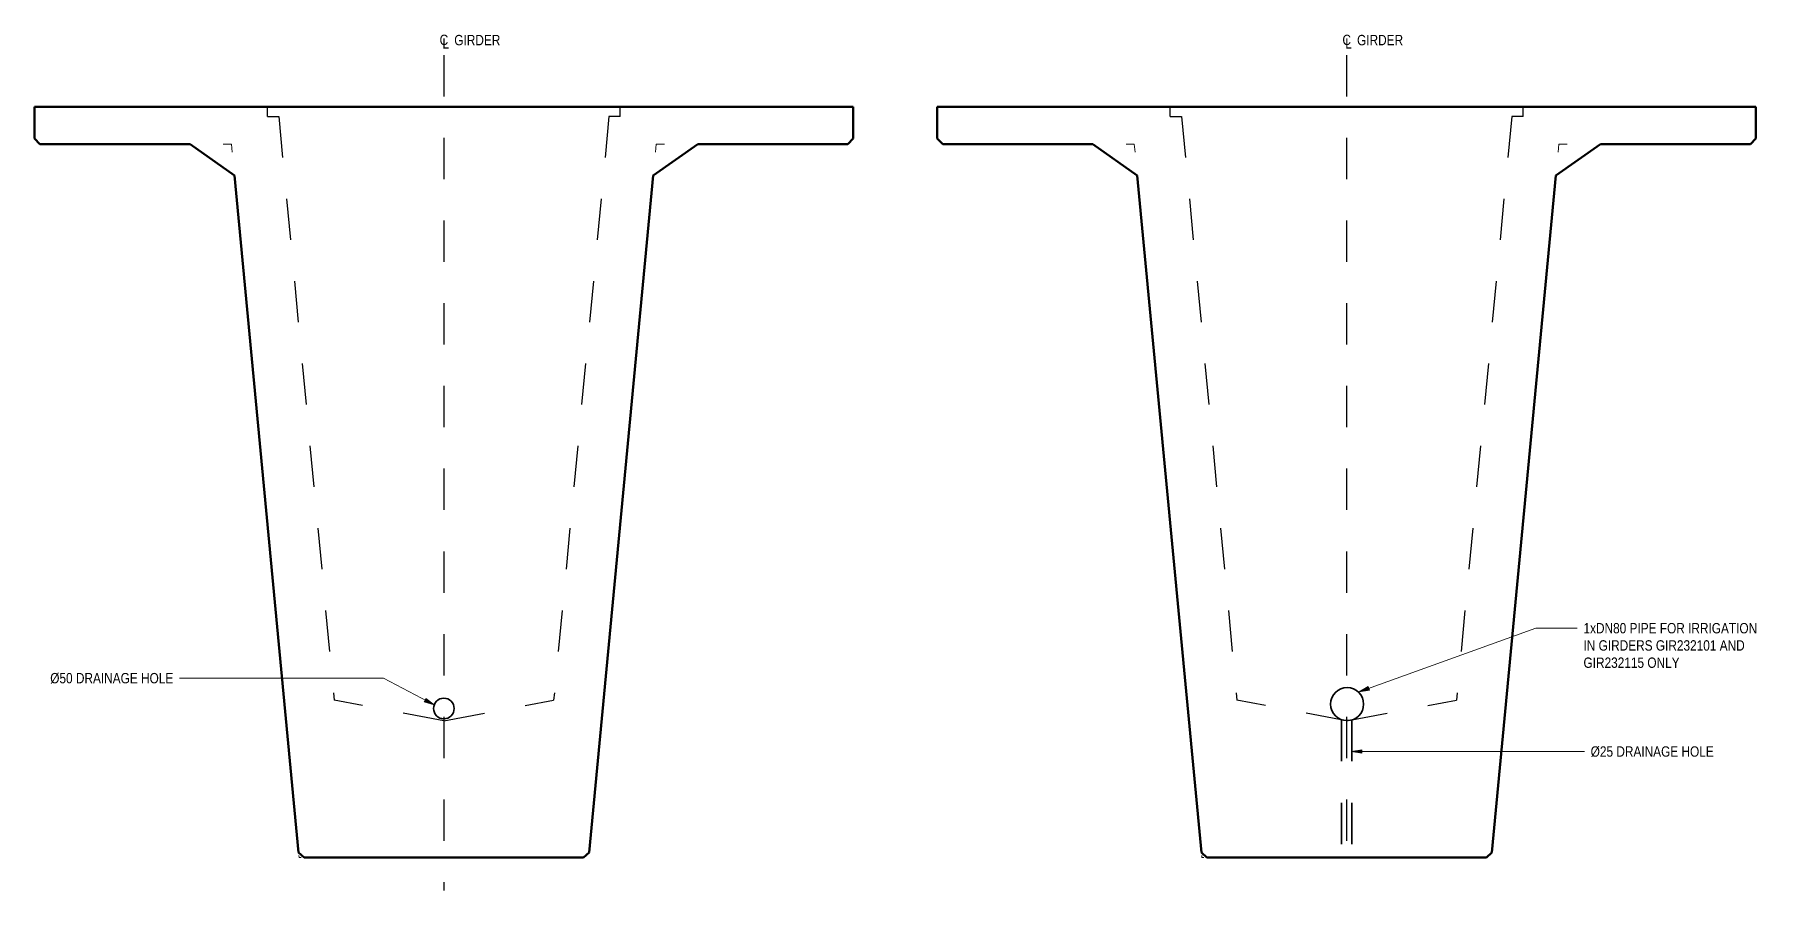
# Model space of a CAD drawing. Header units: metres. Extents: x 23.8 to 38.9, y 3.4 to 33.7.
# Drawn here: x 27.435 to 31.609, y 31.485 to 33.555 of the extents above; entities that cross this region are included whole.
import ezdxf

# ---------------------------------------------------------------- set-up
doc = ezdxf.new("R2010")
doc.units = ezdxf.units.M
doc.linetypes.add('JacobsCenter', pattern=[0.015, 0.009, -0.0015, 0.003, -0.0015])
doc.linetypes.add('JacobsDash', pattern=[0.0045, 0.003, -0.0015])
for name, color, linetype, lineweight in [('A-ANNO-NOTE', 7, 'Continuous', 9), ('A-DETL', 7, 'Continuous', 13), ('A-DETL-GENF', 7, 'Continuous', 9), ('G-ANNO-TEXT', 7, 'Continuous', 9)]:
    doc.layers.add(name, color=color, linetype=linetype, lineweight=lineweight)
doc.styles.add('Arial Narrow', font='ARIALN.TTF', dxfattribs={"height": 0.025})
doc.styles.add('Arial Narrow_1', font='ARIALN.TTF', dxfattribs={"height": 0.0025})

# ---------------------------------------------------------------- blocks, each defined once
blk = doc.blocks.new('1815 DEEP SUPER-T GIRDER_2D - 1815 DEEP SUPER-T GIRDER_2D-7372021-DRG-2873093 - 1815 SUPER-T GIRDER_CONCRETE SECTION 2')
at = {"layer": 'A-DETL-GENF', "lineweight": 50}
for p, q in [((-0.99, 0.0602), (-0.4267, 0.0602)), ((-0.99, -0.0168), (-0.99, 0.0602)), ((-0.4267, 0.0602), (0.4267, 0.0602)), ((0.4267, 0.0602), (0.99, 0.0602)), ((0.99, -0.0168), (0.99, 0.0602)), ((-0.977, -0.0298), (-0.99, -0.0168)), ((-0.977, -0.0298), (-0.6139, -0.0298)), ((-0.5063, -0.1056), (-0.6139, -0.0298)), ((0.5063, -0.1056), (0.6139, -0.0298)), ((0.6139, -0.0298), (0.977, -0.0298)), ((0.977, -0.0298), (0.99, -0.0168)), ((-0.5063, -0.1056), (-0.3512, -1.7429)), ((0.5063, -0.1056), (0.3512, -1.7429)), ((-0.3512, -1.7429), (-0.3381, -1.7548)), ((0.3381, -1.7548), (0.3512, -1.7429)), ((-0.3381, -1.7548), (0.3381, -1.7548))]:
    blk.add_line(p, q, dxfattribs=at)
at = {"layer": 'A-DETL-GENF', "linetype": 'JacobsDash', "lineweight": 25}
for p, q in [((-0.4267, 0.037), (-0.4267, 0.0602)), ((0.4267, 0.037), (0.4267, 0.0602)), ((-0.4267, 0.037), (-0.3993, 0.037)), ((-0.3993, 0.037), (-0.2655, -1.3748)), ((0.3993, 0.037), (0.2655, -1.3748)), ((0.4267, 0.037), (0.3993, 0.037)), ((0, -1.4248), (-0.2655, -1.3748)), ((0, -1.4248), (0.2655, -1.3748))]:
    blk.add_line(p, q, dxfattribs=at)
at = {"layer": 'A-DETL-GENF', "color": 8, "true_color": 0x808080}
for p, q in [((-0.5335, -0.0298), (-0.5135, -0.0298)), ((-0.5135, -0.0298), (-0.5116, -0.0498)), ((0.5135, -0.0298), (0.5116, -0.0498)), ((0.5335, -0.0298), (0.5135, -0.0298)), ((-0.3501, -1.7548), (-0.3506, -1.7499)), ((-0.3501, -1.7548), (-0.3451, -1.7548))]:
    blk.add_line(p, q, dxfattribs=at)
blk = doc.blocks.new('1815 DEEP SUPER-T GIRDER_2D - 1815 DEEP SUPER-T GIRDER_2D-7372021-DRG-2873093 - 1815 SUPER-T GIRDER_CONCRETE SECTION 3')
at = {"layer": 'A-DETL-GENF', "lineweight": 50}
for p, q in [((-0.99, 0.0602), (-0.4267, 0.0602)), ((-0.99, -0.0168), (-0.99, 0.0602)), ((-0.4267, 0.0602), (0.4267, 0.0602)), ((0.4267, 0.0602), (0.99, 0.0602)), ((0.99, -0.0168), (0.99, 0.0602)), ((-0.977, -0.0298), (-0.99, -0.0168)), ((-0.977, -0.0298), (-0.6139, -0.0298)), ((-0.5063, -0.1056), (-0.6139, -0.0298)), ((0.5063, -0.1056), (0.6139, -0.0298)), ((0.6139, -0.0298), (0.977, -0.0298)), ((0.977, -0.0298), (0.99, -0.0168)), ((-0.5063, -0.1056), (-0.3512, -1.7429)), ((0.5063, -0.1056), (0.3512, -1.7429)), ((-0.3512, -1.7429), (-0.3381, -1.7548)), ((0.3381, -1.7548), (0.3512, -1.7429)), ((-0.3381, -1.7548), (0.3381, -1.7548))]:
    blk.add_line(p, q, dxfattribs=at)
at = {"layer": 'A-DETL-GENF', "linetype": 'JacobsDash', "lineweight": 25}
for p, q in [((-0.4267, 0.037), (-0.4267, 0.0602)), ((0.4267, 0.037), (0.4267, 0.0602)), ((-0.4267, 0.037), (-0.3993, 0.037)), ((-0.3993, 0.037), (-0.2655, -1.3748)), ((0.3993, 0.037), (0.2655, -1.3748)), ((0.4267, 0.037), (0.3993, 0.037)), ((0, -1.4248), (-0.2655, -1.3748)), ((0, -1.4248), (0.2655, -1.3748))]:
    blk.add_line(p, q, dxfattribs=at)
at = {"layer": 'A-DETL-GENF', "color": 8, "true_color": 0x808080}
for p, q in [((-0.5335, -0.0298), (-0.5135, -0.0298)), ((-0.5135, -0.0298), (-0.5116, -0.0498)), ((0.5135, -0.0298), (0.5116, -0.0498)), ((0.5335, -0.0298), (0.5135, -0.0298)), ((-0.3501, -1.7548), (-0.3506, -1.7499)), ((-0.3501, -1.7548), (-0.3451, -1.7548))]:
    blk.add_line(p, q, dxfattribs=at)
blk = doc.blocks.new('CS_Annot_Centreline Symbol2 - CS_Annot_Centreline Symbol-5074296-DRG-2873093 - 1815 SUPER-T GIRDER_CONCRETE SECTION 2')
at = {"layer": 'A-ANNO-NOTE', "char_height": 0.0025, "attachment_point": 1, "style": 'Arial Narrow_1'}
for s, insert, width in [('C  ', (-0.00109, 0.00476), 0.0044093), ('L', (-0.00041, 0.00392), 0.0019241)]:
    blk.add_mtext(s, dxfattribs=dict(at, insert=insert, width=width))
blk = doc.blocks.new('CS_Annot_Centreline Symbol2 - CS_Annot_Centreline Symbol-5074296-DRG-2873093 - 1815 SUPER-T GIRDER_CONCRETE SECTION 3')
at = {"layer": 'A-ANNO-NOTE', "char_height": 0.0025, "attachment_point": 1, "style": 'Arial Narrow_1'}
for s, insert, width in [('C  ', (-0.00109, 0.00476), 0.0044093), ('L', (-0.00041, 0.00392), 0.0019241)]:
    blk.add_mtext(s, dxfattribs=dict(at, insert=insert, width=width))

msp = doc.modelspace()

# ---------------------------------------------------------------- hatches: boundary and pattern name
at = {"layer": 'G-ANNO-TEXT'}
for points in [[(30.6384, 31.9657), (30.6634, 31.97), (30.6604, 31.9783)], [(28.4012, 31.934), (28.3812, 31.9495), (28.3771, 31.9417)], [(30.62, 31.8213), (30.645, 31.8169), (30.645, 31.8257)]]:
    msp.add_hatch(color=256, dxfattribs=at).paths.add_polyline_path(points)

# ---------------------------------------------------------------- linework, layer by layer
at = {"layer": 'A-DETL', "linetype": 'JacobsCenter', "lineweight": 25}
for p, q in [((28.4246, 33.5053), (28.4246, 31.4853)), ((30.608, 33.5053), (30.608, 31.5053))]:
    msp.add_line(p, q, dxfattribs=at)
at = {"layer": 'A-DETL', "linetype": 'JacobsDash', "lineweight": 35}
for p, q in [((30.5955, 31.8976), (30.5955, 31.5653)), ((30.6205, 31.8976), (30.6205, 31.5653))]:
    msp.add_line(p, q, dxfattribs=at)
at = {"layer": 'A-DETL', "lineweight": 35}
for centre, radius in [((30.6091, 31.9359), 0.04), ((28.4246, 31.9253), 0.025)]:
    msp.add_circle(centre, radius, dxfattribs=at)
at = {"layer": 'G-ANNO-TEXT'}
for p, q in [((30.6384, 31.9657), (31.0658, 32.1195)), ((31.0658, 32.1195), (31.1658, 32.1195)), ((27.9429, 31.9987), (27.7853, 31.9987)), ((28.2786, 31.9987), (27.9429, 31.9987)), ((28.4012, 31.934), (28.2786, 31.9987)), ((30.6604, 31.9783), (30.6384, 31.9657)), ((30.6634, 31.97), (30.6604, 31.9783)), ((28.3812, 31.9495), (28.3771, 31.9417)), ((28.3771, 31.9417), (28.4012, 31.934)), ((28.4012, 31.934), (28.3812, 31.9495)), ((30.6384, 31.9657), (30.6634, 31.97)), ((30.645, 31.8257), (30.62, 31.8213)), ((30.62, 31.8213), (30.645, 31.8169)), ((30.62, 31.8213), (31.1832, 31.8213)), ((30.645, 31.8169), (30.645, 31.8257))]:
    msp.add_line(p, q, dxfattribs=at)

# ---------------------------------------------------------------- block references
at = {"layer": 'A-ANNO-NOTE', "xscale": 10, "yscale": 10, "zscale": 10}
for name, p in [('CS_Annot_Centreline Symbol2 - CS_Annot_Centreline Symbol-5074296-DRG-2873093 - 1815 SUPER-T GIRDER_CONCRETE SECTION 2', (28.4253, 33.507)), ('CS_Annot_Centreline Symbol2 - CS_Annot_Centreline Symbol-5074296-DRG-2873093 - 1815 SUPER-T GIRDER_CONCRETE SECTION 3', (30.6087, 33.507))]:
    msp.add_blockref(name, p, dxfattribs=at)
at = {"layer": 'A-DETL-GENF', "color": 8, "true_color": 0x808080}
for name, p in [('1815 DEEP SUPER-T GIRDER_2D - 1815 DEEP SUPER-T GIRDER_2D-7372021-DRG-2873093 - 1815 SUPER-T GIRDER_CONCRETE SECTION 2', (28.4246, 33.3201)), ('1815 DEEP SUPER-T GIRDER_2D - 1815 DEEP SUPER-T GIRDER_2D-7372021-DRG-2873093 - 1815 SUPER-T GIRDER_CONCRETE SECTION 3', (30.608, 33.3201))]:
    msp.add_blockref(name, p, dxfattribs=at)

# ---------------------------------------------------------------- next in the draw order: texts
at = {"layer": 'A-ANNO-NOTE', "char_height": 0.025, "attachment_point": 1, "style": 'Arial Narrow', "bg_fill": 3, "box_fill_scale": 1, "bg_fill_color": 256, "bg_fill_true_color": 13158600, "bg_fill_transparency": 0}
for insert in [(28.4498, 33.5541), (30.6332, 33.5541)]:
    msp.add_mtext('GIRDER', dxfattribs=dict(at, insert=insert))
at = {"layer": 'G-ANNO-TEXT', "char_height": 0.025, "attachment_point": 1, "style": 'Arial Narrow', "bg_fill": 3, "box_fill_scale": 1, "bg_fill_color": 256, "bg_fill_transparency": 0}
for s, insert in [('1xDN80 PIPE FOR IRRIGATION ', (31.1808, 32.132)), ('Ø50 DRAINAGE HOLE', (27.4726, 32.0112)), ('Ø25 DRAINAGE HOLE ', (31.1982, 31.8338))]:
    msp.add_mtext(s, dxfattribs=dict(at, insert=insert))

# ---------------------------------------------------------------- next in the draw order: texts
at = {"layer": 'G-ANNO-TEXT', "insert": (31.1808, 32.0903), "char_height": 0.025, "attachment_point": 1, "style": 'Arial Narrow', "bg_fill": 3, "box_fill_scale": 1, "bg_fill_color": 256, "bg_fill_transparency": 0}
msp.add_mtext('IN GIRDERS GIR232101 AND ', dxfattribs=at)

# ---------------------------------------------------------------- next in the draw order: texts
at = {"layer": 'G-ANNO-TEXT', "insert": (31.1808, 32.0486), "char_height": 0.025, "attachment_point": 1, "style": 'Arial Narrow', "bg_fill": 3, "box_fill_scale": 1, "bg_fill_color": 256, "bg_fill_transparency": 0}
msp.add_mtext('GIR232115 ONLY', dxfattribs=at)

doc.saveas('drawing.dxf')
